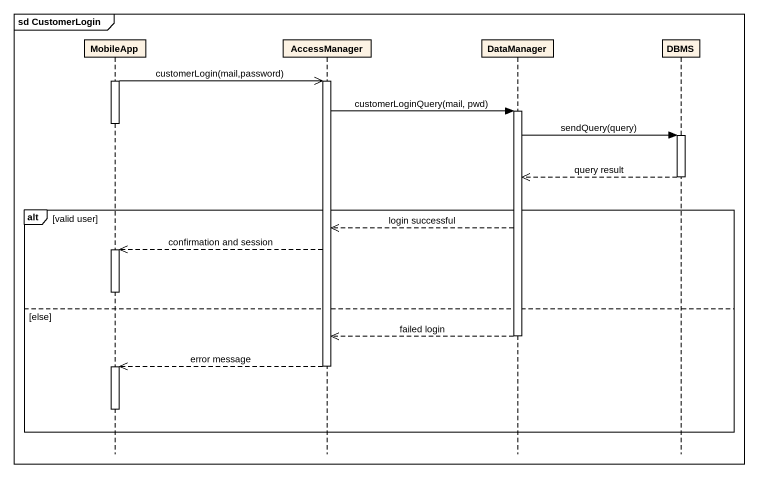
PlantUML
@startuml
mainframe sd CustomerLogin
hide footbox
participant MobileApp
participant AccessManager
participant DataManager
participant DBMS

activate MobileApp
MobileApp ->> AccessManager : customerLogin(mail,password)
activate AccessManager
AccessManager -> DataManager : customerLoginQuery(mail, pwd)
activate DataManager
deactivate MobileApp
DataManager -> DBMS : sendQuery(query)
activate DBMS
DBMS -->> DataManager : query result
deactivate DBMS
alt valid user
  DataManager -->> AccessManager : login successful
  AccessManager -->> MobileApp : confirmation and session
  activate MobileApp
  deactivate MobileApp
else else
  DataManager -->> AccessManager : failed login
  deactivate DataManager
  AccessManager -->> MobileApp : error message
  deactivate AccessManager
  activate MobileApp
  deactivate MobileApp
end
@enduml
